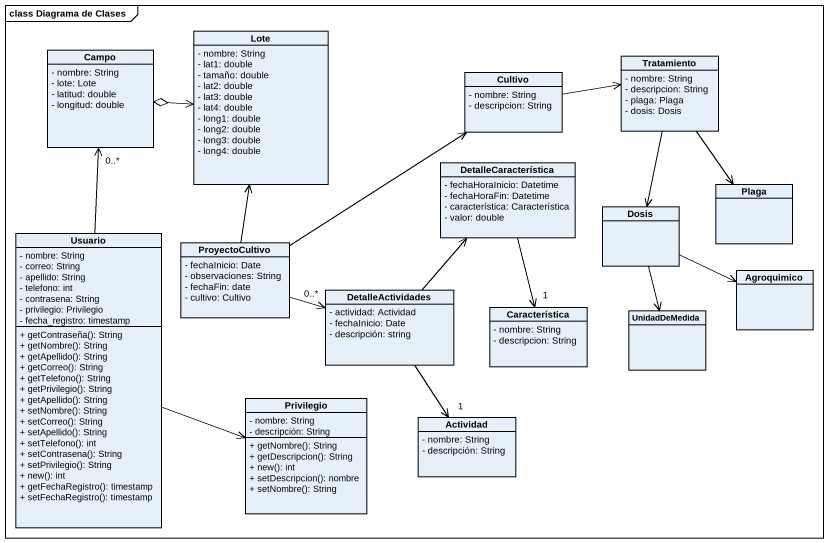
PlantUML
@startuml
mainframe class Diagrama de Clases
hide circle
hide empty members
skinparam classAttributeIconSize 0
class Campo {
  - nombre: String
  - lote: Lote
  - latitud: double
  - longitud: double
}
class Lote {
  - nombre: String
  - lat1: double
  - tamaño: double
  - lat2: double
  - lat3: double
  - lat4: double
  - long1: double
  - long2: double
  - long3: double
  - long4: double
}
class Tratamiento {
  - nombre: String
  - descripcion: String
  - plaga: Plaga
  - dosis: Dosis
}
class Cultivo {
  - nombre: String
  - descripcion: String
}
class DetalleCaracterística {
  - fechaHoraInicio: Datetime
  - fechaHoraFin: Datetime
  - característica: Característica
  - valor: double
}
class Dosis
class Plaga
class Usuario {
  - nombre: String
  - correo: String
  - apellido: String
  - telefono: int
  - contrasena: String
  - privilegio: Privilegio
  - fecha_registro: timestamp
  + getContraseña(): String
  + getNombre(): String
  + getApellido(): String
  + getCorreo(): String
  + getTelefono(): String
  + getPrivilegio(): String
  + getApellido(): String
  + setNombre(): String
  + setCorreo(): String
  + setApellido(): String
  + setTelefono(): int
  + setContrasena(): String
  + setPrivilegio(): String
  + new(): int
  + getFechaRegistro(): timestamp
  + setFechaRegistro(): timestamp
}
class ProyectoCultivo {
  - fechaInicio: Date
  - observaciones: String
  - fechaFin: date
  - cultivo: Cultivo
}
class DetalleActividades {
  - actividad: Actividad
  - fechaInicio: Date
  - descripción: string
}
class Agroquimico
class Característica {
  - nombre: String
  - descripcion: String
}
class UnidadDeMedida
class Privilegio {
  - nombre: String
  - descripción: String
  + getNombre(): String
  + getDescripcion(): String
  + new(): int
  + setDescripcion(): nombre
  + setNombre(): String
}
class Actividad {
  - nombre: String
  - descripción: String
}
Lote <-left-o Campo
Tratamiento --> Dosis
Tratamiento --> Plaga
Cultivo -right-> Tratamiento
DetalleCaracterística --> "1" Característica
Dosis -right-> Agroquimico
Dosis --> UnidadDeMedida
Usuario -up-> "0..*" Campo
Usuario -right-> Privilegio
ProyectoCultivo -up-> Lote
ProyectoCultivo -up-> Cultivo
ProyectoCultivo -right-> "0..*" DetalleActividades
DetalleActividades -up-> DetalleCaracterística
DetalleActividades --> "1" Actividad
@enduml
